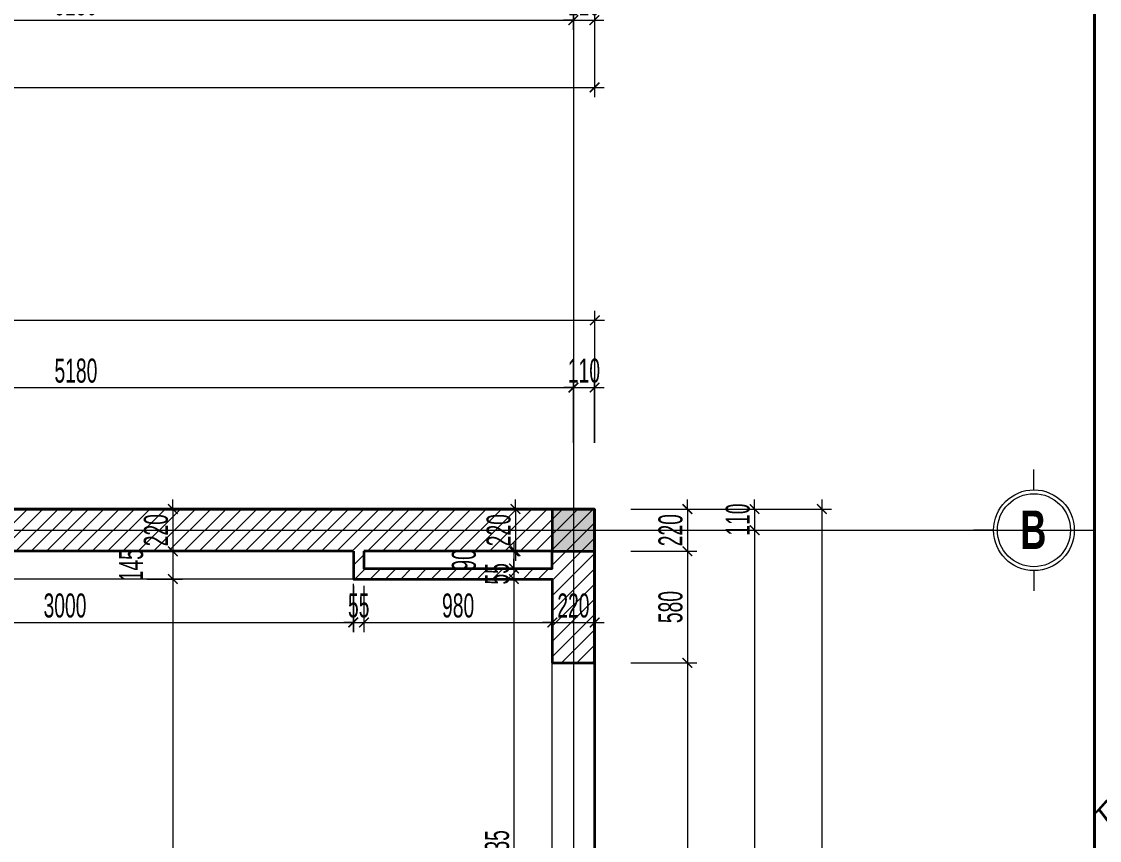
# Model space of a CAD drawing. Header units: millimetres. Extents: x 1336014 to 2939047, y -333549 to -60566.
# Drawn here: x 1459409 to 1465019, y -104304 to -100044 of the extents above; entities that cross this region are included whole.
import ezdxf
from ezdxf.enums import TextEntityAlignment as Align

# ---------------------------------------------------------------- set-up
doc = ezdxf.new("R2010")
doc.units = ezdxf.units.MM
doc.header["$MEASUREMENT"] = 0
doc.linetypes.add('CENTER2', pattern=[1.125, 0.75, -0.125, 0.125, -0.125])
for name, color, linetype, lineweight in [('01.Cut', 255, 'Continuous', 35), ('02.Thay', 145, 'Continuous', 15), ('05.Text', 253, 'Continuous', 18), ('06.betong', 2, 'Continuous', 35), ('08.Dim', 156, 'Continuous', 15), ('09.Hatch', 250, 'Continuous', 5), ('10.truc', 250, 'CENTER2', 20), ('11.Khung bo', 32, 'Continuous', 50)]:
    doc.layers.add(name, color=color, linetype=linetype, lineweight=lineweight)
doc.styles.add('AVANTHB', font='')
doc.styles.add('TT5_Text Dim', font='hoatbif.shx', dxfattribs={"width": 0.6})
doc.styles.add('VnAvantH', font='')
doc.styles.get('AVANTHB').set_extended_font_data('.VnAvantH', bold=True)
doc.styles.get('VnAvantH').set_extended_font_data('.VnAvantH')
doc.dimstyles.new('TT5_Dim 1-50', dxfattribs={"dimscale": 50, "dimtxt": 2.5, "dimasz": 1, "dimexe": 1, "dimexo": 0.5, "dimgap": 0.5, "dimtad": 1, "dimdec": 0, "dimzin": 0, "dimdsep": 46, "dimtxsty": 'TT5_Text Dim', "dimblk": 'ARCHTICK', "dimcen": 0, "dimdle": 1, "dimclrd": 256, "dimclre": 256, "dimclrt": 1, "dimadec": 0, "dimazin": 0, "dimtfac": 0.015, "dimtdec": 0, "dimtix": 1, "dimtmove": 2, "dimatfit": 3, "dimldrblk": 'DOT', "dimfxl": 1, "dimtolj": 1, "dimtzin": 0, "dimlwd": -1, "dimlwe": -1, "dimarcsym": 1})

# ---------------------------------------------------------------- blocks, each defined once
blk = doc.blocks.new('100')
at = {"layer": '11.Khung bo', "const_width": 26.7}
blk.add_lwpolyline([(1860913, -945239.8), (1860913, -916940.1), (1896062.6, -916940.1), (1896062.6, -945239.8)], close=True, dxfattribs=at)
blk.add_lwpolyline([(1860913, -945239.8), (1860913, -916940.1), (1896062.6, -916940.1), (1896062.6, -945239.8)], close=True, dxfattribs=at)
blk.add_lwpolyline([(1860913, -945239.8), (1860913, -916940.1), (1896062.6, -916940.1), (1896062.6, -945239.8)], close=True, dxfattribs=at)
at = {"layer": '05.Text', "style": 'VnAvantH'}
blk.add_text('KTS.lª thÕ trinh', height=197.998, dxfattribs=at).set_placement((1898428.2, -936733.2), align=Align.RIGHT)
blk = doc.blocks.new('DFGFH')
h = blk.add_hatch(color=256)
h.dxf.hatch_style = 1
h.paths.add_polyline_path([(15438.1, 12136.8), (15658.1, 12136.8), (15658.1, 12356.8), (15438.1, 12356.8)])
blk.add_lwpolyline([(15438.1, 12136.8), (15658.1, 12136.8), (15658.1, 12356.8), (15438.1, 12356.8)], close=True)
blk = doc.blocks.new('_ARCHTICK')
at = {"const_width": 0.15}
blk.add_lwpolyline([(-0.5, -0.5), (0.5, 0.5)], dxfattribs=at)
blk = doc.blocks.new('*D446')
at = {"layer": '08.Dim', "transparency": 16777216}
for p, q in [((1463224.2, -102580.2), (1463224.2, -102530.2)), ((1462579.5, -102580.2), (1463274.2, -102580.2)), ((1463224.2, -102580.2), (1463224.2, -102690.2)), ((1462579.5, -102690.2), (1463274.2, -102690.2)), ((1463224.2, -102690.2), (1463224.2, -102740.2))]:
    blk.add_line(p, q, dxfattribs=at)
at = {"layer": 'Defpoints', "color": 0, "transparency": 16777216}
for p in [(1462554.5, -102580.2), (1462554.5, -102690.2), (1463224.2, -102690.2)]:
    blk.add_point(p, dxfattribs=at)
at = {"layer": '08.Dim', "transparency": 16777216, "xscale": 50, "yscale": 50, "zscale": 50}
for p, rotation in [((1463224.2, -102580.2), 270), ((1463224.2, -102690.2), 90)]:
    blk.add_blockref('_ARCHTICK', p, dxfattribs=dict(at, rotation=rotation))
at = {"layer": '08.Dim', "color": 1, "transparency": 16777216, "insert": (1463136.7, -102635.2), "char_height": 125, "attachment_point": 5, "rotation": 90, "style": 'TT5_Text Dim'}
blk.add_mtext('\\A1;110', dxfattribs=at)
blk = doc.blocks.new('_DOT')
blk.add_line((-0.5, 0), (-1, 0))
at = {"const_width": 0.5}
blk.add_lwpolyline([(-0.25, 0, 1), (0.25, 0, 1)], format="xyb", close=True, dxfattribs=at)
blk = doc.blocks.new('*D447')
at = {"layer": '08.Dim', "transparency": 16777216}
for p, q in [((1463224.2, -102640.2), (1463224.2, -106520.2)), ((1462579.5, -102690.2), (1463274.2, -102690.2)), ((1462579.5, -106470.2), (1463274.2, -106470.2))]:
    blk.add_line(p, q, dxfattribs=at)
at = {"layer": 'Defpoints', "color": 0, "transparency": 16777216}
for p in [(1462554.5, -102690.2), (1462554.5, -106470.2), (1463224.2, -106470.2)]:
    blk.add_point(p, dxfattribs=at)
at = {"layer": '08.Dim', "transparency": 16777216, "xscale": 50, "yscale": 50, "zscale": 50}
for p, rotation in [((1463224.2, -102690.2), 90), ((1463224.2, -106470.2), 270)]:
    blk.add_blockref('_ARCHTICK', p, dxfattribs=dict(at, rotation=rotation))
at = {"layer": '08.Dim', "color": 1, "transparency": 16777216, "insert": (1463136.7, -104580.2), "char_height": 125, "attachment_point": 5, "rotation": 90, "style": 'TT5_Text Dim'}
blk.add_mtext('\\A1;3780', dxfattribs=at)
blk = doc.blocks.new('*D449')
at = {"layer": '08.Dim', "transparency": 16777216}
for p, q in [((1463574.2, -102530.2), (1463574.2, -106630.2)), ((1462579.5, -102580.2), (1463624.2, -102580.2)), ((1462579.5, -106580.2), (1463624.2, -106580.2))]:
    blk.add_line(p, q, dxfattribs=at)
at = {"layer": 'Defpoints', "color": 0, "transparency": 16777216}
for p in [(1462554.5, -102580.2), (1462554.5, -106580.2), (1463574.2, -106580.2)]:
    blk.add_point(p, dxfattribs=at)
at = {"layer": '08.Dim', "transparency": 16777216, "xscale": 50, "yscale": 50, "zscale": 50}
for p, rotation in [((1463574.2, -102580.2), 90), ((1463574.2, -106580.2), 270)]:
    blk.add_blockref('_ARCHTICK', p, dxfattribs=dict(at, rotation=rotation))
at = {"layer": '08.Dim', "color": 1, "transparency": 16777216, "insert": (1463486.7, -104580.2), "char_height": 125, "attachment_point": 5, "rotation": 90, "style": 'TT5_Text Dim'}
blk.add_mtext('\\A1;4000', dxfattribs=at)
blk = doc.blocks.new('DANHTRUC')
for p, q in [((980383, -947347), (980383, -947137)), ((979963, -947767), (979753, -947767)), ((980803, -947767), (981013, -947767)), ((980383, -948187), (980383, -948397))]:
    blk.add_line(p, q)
for radius in [420, 380]:
    blk.add_circle((980383, -947767), radius)
blk = doc.blocks.new('*D453')
at = {"layer": '08.Dim', "transparency": 16777216}
for p, q in [((1457101.1, -99749.6), (1457101.1, -100087.1)), ((1462281.1, -99749.6), (1462281.1, -100087.1)), ((1457051.1, -100037.1), (1462331.1, -100037.1))]:
    blk.add_line(p, q, dxfattribs=at)
at = {"layer": 'Defpoints', "color": 0, "transparency": 16777216}
for p in [(1457101.1, -99724.6), (1462281.1, -99724.6), (1462281.1, -100037.1)]:
    blk.add_point(p, dxfattribs=at)
at = {"layer": '08.Dim', "transparency": 16777216, "xscale": 50, "yscale": 50, "zscale": 50, "rotation": 180}
blk.add_blockref('_ARCHTICK', (1457101.1, -100037.1), dxfattribs=at)
at = {"layer": '08.Dim', "transparency": 16777216, "xscale": 50, "yscale": 50, "zscale": 50}
blk.add_blockref('_ARCHTICK', (1462281.1, -100037.1), dxfattribs=at)
at = {"layer": '08.Dim', "color": 1, "transparency": 16777216, "insert": (1459691.1, -99949.6), "char_height": 125, "attachment_point": 5, "style": 'TT5_Text Dim'}
blk.add_mtext('\\A1;5180', dxfattribs=at)
blk = doc.blocks.new('*D455')
at = {"layer": '08.Dim', "transparency": 16777216}
for p, q in [((1462280.1, -99749.6), (1462280.1, -100087.1)), ((1462390.1, -99749.6), (1462390.1, -100087.1)), ((1462280.1, -100037.1), (1462230.1, -100037.1)), ((1462280.1, -100037.1), (1462390.1, -100037.1)), ((1462390.1, -100037.1), (1462440.1, -100037.1))]:
    blk.add_line(p, q, dxfattribs=at)
at = {"layer": 'Defpoints', "color": 0, "transparency": 16777216}
for p in [(1462280.1, -99724.6), (1462390.1, -99724.6), (1462390.1, -100037.1)]:
    blk.add_point(p, dxfattribs=at)
at = {"layer": '08.Dim', "transparency": 16777216, "xscale": 50, "yscale": 50, "zscale": 50}
blk.add_blockref('_ARCHTICK', (1462280.1, -100037.1), dxfattribs=at)
at = {"layer": '08.Dim', "transparency": 16777216, "xscale": 50, "yscale": 50, "zscale": 50, "rotation": 180}
blk.add_blockref('_ARCHTICK', (1462390.1, -100037.1), dxfattribs=at)
at = {"layer": '08.Dim', "color": 1, "transparency": 16777216, "insert": (1462335.1, -99949.6), "char_height": 125, "attachment_point": 5, "style": 'TT5_Text Dim'}
blk.add_mtext('\\A1;110', dxfattribs=at)
blk = doc.blocks.new('*D456')
at = {"layer": '08.Dim', "transparency": 16777216}
for p, q in [((1447391.1, -99749.6), (1447391.1, -100437.1)), ((1462391.1, -99749.6), (1462391.1, -100437.1)), ((1447341.1, -100387.1), (1462441.1, -100387.1))]:
    blk.add_line(p, q, dxfattribs=at)
at = {"layer": 'Defpoints', "color": 0, "transparency": 16777216}
for p in [(1447391.1, -99724.6), (1462391.1, -99724.6), (1462391.1, -100387.1)]:
    blk.add_point(p, dxfattribs=at)
at = {"layer": '08.Dim', "transparency": 16777216, "xscale": 50, "yscale": 50, "zscale": 50, "rotation": 180}
blk.add_blockref('_ARCHTICK', (1447391.1, -100387.1), dxfattribs=at)
at = {"layer": '08.Dim', "transparency": 16777216, "xscale": 50, "yscale": 50, "zscale": 50}
blk.add_blockref('_ARCHTICK', (1462391.1, -100387.1), dxfattribs=at)
at = {"layer": '08.Dim', "color": 1, "transparency": 16777216, "insert": (1455591.1, -100299.6), "char_height": 125, "attachment_point": 5, "style": 'TT5_Text Dim'}
blk.add_mtext('\\A1;15000', dxfattribs=at)
blk = doc.blocks.new('*D459')
at = {"layer": '08.Dim', "transparency": 16777216}
for p, q in [((1457102.1, -102236), (1457102.1, -101898.5)), ((1462282.1, -102236), (1462282.1, -101898.5)), ((1457052.1, -101948.5), (1462332.1, -101948.5))]:
    blk.add_line(p, q, dxfattribs=at)
at = {"layer": 'Defpoints', "color": 0, "transparency": 16777216}
for p in [(1462282.1, -101948.5), (1457102.1, -102261), (1462282.1, -102261)]:
    blk.add_point(p, dxfattribs=at)
at = {"layer": '08.Dim', "transparency": 16777216, "xscale": 50, "yscale": 50, "zscale": 50, "rotation": 180}
blk.add_blockref('_ARCHTICK', (1457102.1, -101948.5), dxfattribs=at)
at = {"layer": '08.Dim', "transparency": 16777216, "xscale": 50, "yscale": 50, "zscale": 50}
blk.add_blockref('_ARCHTICK', (1462282.1, -101948.5), dxfattribs=at)
at = {"layer": '08.Dim', "color": 1, "transparency": 16777216, "insert": (1459692.1, -101861), "char_height": 125, "attachment_point": 5, "style": 'TT5_Text Dim'}
blk.add_mtext('\\A1;5180', dxfattribs=at)
blk = doc.blocks.new('*D461')
at = {"layer": '08.Dim', "transparency": 16777216}
for p, q in [((1462281.1, -102236), (1462281.1, -101898.5)), ((1462391.1, -102236), (1462391.1, -101898.5)), ((1462281.1, -101948.5), (1462231.1, -101948.5)), ((1462281.1, -101948.5), (1462391.1, -101948.5)), ((1462391.1, -101948.5), (1462441.1, -101948.5))]:
    blk.add_line(p, q, dxfattribs=at)
at = {"layer": 'Defpoints', "color": 0, "transparency": 16777216}
for p in [(1462391.1, -101948.5), (1462281.1, -102261), (1462391.1, -102261)]:
    blk.add_point(p, dxfattribs=at)
at = {"layer": '08.Dim', "transparency": 16777216, "xscale": 50, "yscale": 50, "zscale": 50}
blk.add_blockref('_ARCHTICK', (1462281.1, -101948.5), dxfattribs=at)
at = {"layer": '08.Dim', "transparency": 16777216, "xscale": 50, "yscale": 50, "zscale": 50, "rotation": 180}
blk.add_blockref('_ARCHTICK', (1462391.1, -101948.5), dxfattribs=at)
at = {"layer": '08.Dim', "color": 1, "transparency": 16777216, "insert": (1462336.1, -101861), "char_height": 125, "attachment_point": 5, "style": 'TT5_Text Dim'}
blk.add_mtext('\\A1;110', dxfattribs=at)
blk = doc.blocks.new('*D462')
at = {"layer": '08.Dim', "transparency": 16777216}
for p, q in [((1447392.1, -102236), (1447392.1, -101548.5)), ((1462392.1, -102236), (1462392.1, -101548.5)), ((1447342.1, -101598.5), (1462442.1, -101598.5))]:
    blk.add_line(p, q, dxfattribs=at)
at = {"layer": 'Defpoints', "color": 0, "transparency": 16777216}
for p in [(1462392.1, -101598.5), (1447392.1, -102261), (1462392.1, -102261)]:
    blk.add_point(p, dxfattribs=at)
at = {"layer": '08.Dim', "transparency": 16777216, "xscale": 50, "yscale": 50, "zscale": 50, "rotation": 180}
blk.add_blockref('_ARCHTICK', (1447392.1, -101598.5), dxfattribs=at)
at = {"layer": '08.Dim', "transparency": 16777216, "xscale": 50, "yscale": 50, "zscale": 50}
blk.add_blockref('_ARCHTICK', (1462392.1, -101598.5), dxfattribs=at)
at = {"layer": '08.Dim', "color": 1, "transparency": 16777216, "insert": (1455592.1, -101511), "char_height": 125, "attachment_point": 5, "style": 'TT5_Text Dim'}
blk.add_mtext('\\A1;15000', dxfattribs=at)
blk = doc.blocks.new('*D508')
at = {"layer": '08.Dim', "transparency": 16777216}
for p, q in [((1462874.2, -102580.2), (1462874.2, -102530.2)), ((1462579.5, -102580.2), (1462924.2, -102580.2)), ((1462874.2, -102580.2), (1462874.2, -102800.2)), ((1462579.5, -102800.2), (1462924.2, -102800.2)), ((1462874.2, -102800.2), (1462874.2, -102850.2))]:
    blk.add_line(p, q, dxfattribs=at)
at = {"layer": 'Defpoints', "color": 0, "transparency": 16777216}
for p in [(1462554.5, -102580.2), (1462554.5, -102800.2), (1462874.2, -102800.2)]:
    blk.add_point(p, dxfattribs=at)
at = {"layer": '08.Dim', "transparency": 16777216, "xscale": 50, "yscale": 50, "zscale": 50}
for p, rotation in [((1462874.2, -102580.2), 270), ((1462874.2, -102800.2), 90)]:
    blk.add_blockref('_ARCHTICK', p, dxfattribs=dict(at, rotation=rotation))
at = {"layer": '08.Dim', "color": 1, "transparency": 16777216, "insert": (1462786.7, -102690.2), "char_height": 125, "attachment_point": 5, "rotation": 90, "style": 'TT5_Text Dim'}
blk.add_mtext('\\A1;220', dxfattribs=at)
blk = doc.blocks.new('*D509')
at = {"layer": '08.Dim', "transparency": 16777216}
for p, q in [((1462874.2, -102750.2), (1462874.2, -103430.2)), ((1462579.5, -102800.2), (1462924.2, -102800.2)), ((1462579.5, -103380.2), (1462924.2, -103380.2))]:
    blk.add_line(p, q, dxfattribs=at)
at = {"layer": 'Defpoints', "color": 0, "transparency": 16777216}
for p in [(1462554.5, -102800.2), (1462554.5, -103380.2), (1462874.2, -103380.2)]:
    blk.add_point(p, dxfattribs=at)
at = {"layer": '08.Dim', "transparency": 16777216, "xscale": 50, "yscale": 50, "zscale": 50}
for p, rotation in [((1462874.2, -102800.2), 90), ((1462874.2, -103380.2), 270)]:
    blk.add_blockref('_ARCHTICK', p, dxfattribs=dict(at, rotation=rotation))
at = {"layer": '08.Dim', "color": 1, "transparency": 16777216, "insert": (1462786.7, -103090.2), "char_height": 125, "attachment_point": 5, "rotation": 90, "style": 'TT5_Text Dim'}
blk.add_mtext('\\A1;580', dxfattribs=at)
blk = doc.blocks.new('*D510')
at = {"layer": '08.Dim', "transparency": 16777216}
for p, q in [((1462579.5, -103380.2), (1462924.2, -103380.2)), ((1462874.2, -103330.2), (1462874.2, -105830.2)), ((1462579.5, -105780.2), (1462924.2, -105780.2))]:
    blk.add_line(p, q, dxfattribs=at)
at = {"layer": 'Defpoints', "color": 0, "transparency": 16777216}
for p in [(1462554.5, -103380.2), (1462554.5, -105780.2), (1462874.2, -105780.2)]:
    blk.add_point(p, dxfattribs=at)
at = {"layer": '08.Dim', "transparency": 16777216, "xscale": 50, "yscale": 50, "zscale": 50}
for p, rotation in [((1462874.2, -103380.2), 90), ((1462874.2, -105780.2), 270)]:
    blk.add_blockref('_ARCHTICK', p, dxfattribs=dict(at, rotation=rotation))
at = {"layer": '08.Dim', "color": 1, "transparency": 16777216, "insert": (1462786.7, -104580.2), "char_height": 125, "attachment_point": 5, "rotation": 90, "style": 'TT5_Text Dim'}
blk.add_mtext('\\A1;2400', dxfattribs=at)
blk = doc.blocks.new('*D572')
at = {"layer": '08.Dim', "transparency": 16777216}
for p, q in [((1458135.1, -102969.8), (1458135.1, -103220.4)), ((1461135.1, -102969.8), (1461135.1, -103220.4)), ((1458085.1, -103170.4), (1461185.1, -103170.4))]:
    blk.add_line(p, q, dxfattribs=at)
at = {"layer": 'Defpoints', "color": 0, "transparency": 16777216}
for p in [(1458135.1, -102944.8), (1461135.1, -102944.8), (1461135.1, -103170.4)]:
    blk.add_point(p, dxfattribs=at)
at = {"layer": '08.Dim', "transparency": 16777216, "xscale": 50, "yscale": 50, "zscale": 50, "rotation": 180}
blk.add_blockref('_ARCHTICK', (1458135.1, -103170.4), dxfattribs=at)
at = {"layer": '08.Dim', "transparency": 16777216, "xscale": 50, "yscale": 50, "zscale": 50}
blk.add_blockref('_ARCHTICK', (1461135.1, -103170.4), dxfattribs=at)
at = {"layer": '08.Dim', "color": 1, "transparency": 16777216, "insert": (1459635.1, -103082.9), "char_height": 125, "attachment_point": 5, "style": 'TT5_Text Dim'}
blk.add_mtext('\\A1;3000', dxfattribs=at)
blk = doc.blocks.new('*D573')
at = {"layer": '08.Dim', "transparency": 16777216}
for p, q in [((1461136.1, -102979.5), (1461136.1, -103220.4)), ((1461191.1, -102979.5), (1461191.1, -103220.4)), ((1461136.1, -103170.4), (1461086.1, -103170.4)), ((1461136.1, -103170.4), (1461191.1, -103170.4)), ((1461191.1, -103170.4), (1461241.1, -103170.4))]:
    blk.add_line(p, q, dxfattribs=at)
at = {"layer": 'Defpoints', "color": 0, "transparency": 16777216}
for p in [(1461136.1, -102954.5), (1461191.1, -102954.5), (1461191.1, -103170.4)]:
    blk.add_point(p, dxfattribs=at)
at = {"layer": '08.Dim', "transparency": 16777216, "xscale": 50, "yscale": 50, "zscale": 50}
blk.add_blockref('_ARCHTICK', (1461136.1, -103170.4), dxfattribs=at)
at = {"layer": '08.Dim', "transparency": 16777216, "xscale": 50, "yscale": 50, "zscale": 50, "rotation": 180}
blk.add_blockref('_ARCHTICK', (1461191.1, -103170.4), dxfattribs=at)
at = {"layer": '08.Dim', "color": 1, "transparency": 16777216, "insert": (1461163.6, -103082.9), "char_height": 125, "attachment_point": 5, "style": 'TT5_Text Dim'}
blk.add_mtext('\\A1;55', dxfattribs=at)
blk = doc.blocks.new('*D574')
at = {"layer": '08.Dim', "transparency": 16777216}
for p, q in [((1461191.1, -102979.5), (1461191.1, -103220.4)), ((1462171.1, -102979.5), (1462171.1, -103220.4)), ((1461141.1, -103170.4), (1462221.1, -103170.4))]:
    blk.add_line(p, q, dxfattribs=at)
at = {"layer": 'Defpoints', "color": 0, "transparency": 16777216}
for p in [(1461191.1, -102954.5), (1462171.1, -102954.5), (1462171.1, -103170.4)]:
    blk.add_point(p, dxfattribs=at)
at = {"layer": '08.Dim', "transparency": 16777216, "xscale": 50, "yscale": 50, "zscale": 50, "rotation": 180}
blk.add_blockref('_ARCHTICK', (1461191.1, -103170.4), dxfattribs=at)
at = {"layer": '08.Dim', "transparency": 16777216, "xscale": 50, "yscale": 50, "zscale": 50}
blk.add_blockref('_ARCHTICK', (1462171.1, -103170.4), dxfattribs=at)
at = {"layer": '08.Dim', "color": 1, "transparency": 16777216, "insert": (1461681.1, -103082.9), "char_height": 125, "attachment_point": 5, "style": 'TT5_Text Dim'}
blk.add_mtext('\\A1;980', dxfattribs=at)
blk = doc.blocks.new('*D575')
at = {"layer": '08.Dim', "transparency": 16777216}
for p, q in [((1462171.1, -103037), (1462171.1, -103220.4)), ((1462391.1, -103048.6), (1462391.1, -103220.4)), ((1462171.1, -103170.4), (1462121.1, -103170.4)), ((1462171.1, -103170.4), (1462391.1, -103170.4)), ((1462391.1, -103170.4), (1462441.1, -103170.4))]:
    blk.add_line(p, q, dxfattribs=at)
at = {"layer": 'Defpoints', "color": 0, "transparency": 16777216}
for p in [(1462171.1, -103012), (1462391.1, -103023.6), (1462391.1, -103170.4)]:
    blk.add_point(p, dxfattribs=at)
at = {"layer": '08.Dim', "transparency": 16777216, "xscale": 50, "yscale": 50, "zscale": 50}
blk.add_blockref('_ARCHTICK', (1462171.1, -103170.4), dxfattribs=at)
at = {"layer": '08.Dim', "transparency": 16777216, "xscale": 50, "yscale": 50, "zscale": 50, "rotation": 180}
blk.add_blockref('_ARCHTICK', (1462391.1, -103170.4), dxfattribs=at)
at = {"layer": '08.Dim', "color": 1, "transparency": 16777216, "insert": (1462281.1, -103082.9), "char_height": 125, "attachment_point": 5, "style": 'TT5_Text Dim'}
blk.add_mtext('\\A1;220', dxfattribs=at)
blk = doc.blocks.new('*D342')
at = {"layer": '08.Dim', "transparency": 16777216}
for p, q in [((1461979.7, -102580.2), (1461979.7, -102530.2)), ((1462094, -102580.2), (1461929.7, -102580.2)), ((1461979.7, -102580.2), (1461979.7, -102800.2)), ((1462094, -102800.2), (1461929.7, -102800.2)), ((1461979.7, -102800.2), (1461979.7, -102850.2))]:
    blk.add_line(p, q, dxfattribs=at)
at = {"layer": 'Defpoints', "color": 0, "transparency": 16777216}
for p in [(1462119, -102580.2), (1461979.7, -102800.2), (1462119, -102800.2)]:
    blk.add_point(p, dxfattribs=at)
at = {"layer": '08.Dim', "transparency": 16777216, "xscale": 50, "yscale": 50, "zscale": 50}
for p, rotation in [((1461979.7, -102580.2), 270), ((1461979.7, -102800.2), 90)]:
    blk.add_blockref('_ARCHTICK', p, dxfattribs=dict(at, rotation=rotation))
at = {"layer": '08.Dim', "color": 1, "transparency": 16777216, "insert": (1461892.2, -102690.2), "char_height": 125, "attachment_point": 5, "rotation": 90, "style": 'TT5_Text Dim'}
blk.add_mtext('\\A1;220', dxfattribs=at)
blk = doc.blocks.new('*D343')
at = {"layer": '08.Dim', "transparency": 16777216}
for p, q in [((1461971.8, -102750.2), (1461971.8, -102939.8)), ((1462087.2, -102800.2), (1461921.8, -102800.2)), ((1462077.4, -102889.8), (1461921.8, -102889.8))]:
    blk.add_line(p, q, dxfattribs=at)
at = {"layer": 'Defpoints', "color": 0, "transparency": 16777216}
for p in [(1462112.2, -102800.2), (1461971.8, -102889.8), (1462102.4, -102889.8)]:
    blk.add_point(p, dxfattribs=at)
at = {"layer": '08.Dim', "transparency": 16777216, "xscale": 50, "yscale": 50, "zscale": 50}
for p, rotation in [((1461971.8, -102800.2), 90), ((1461971.8, -102889.8), 270)]:
    blk.add_blockref('_ARCHTICK', p, dxfattribs=dict(at, rotation=rotation))
at = {"layer": '08.Dim', "color": 1, "transparency": 16777216, "insert": (1461711.7, -102845), "char_height": 125, "attachment_point": 5, "rotation": 90, "style": 'TT5_Text Dim'}
blk.add_mtext('\\A1;90', dxfattribs=at)
blk = doc.blocks.new('*D344')
at = {"layer": '08.Dim', "transparency": 16777216}
for p, q in [((1461971.5, -102889.8), (1461971.5, -102839.8)), ((1462077.4, -102889.8), (1461921.5, -102889.8)), ((1461971.5, -102889.8), (1461971.5, -102944.8)), ((1462071.4, -102944.8), (1461921.5, -102944.8)), ((1461971.5, -102944.8), (1461971.5, -102994.8))]:
    blk.add_line(p, q, dxfattribs=at)
at = {"layer": 'Defpoints', "color": 0, "transparency": 16777216}
for p in [(1462102.4, -102889.8), (1461971.5, -102944.8), (1462096.4, -102944.8)]:
    blk.add_point(p, dxfattribs=at)
at = {"layer": '08.Dim', "transparency": 16777216, "xscale": 50, "yscale": 50, "zscale": 50}
for p, rotation in [((1461971.5, -102889.8), 270), ((1461971.5, -102944.8), 90)]:
    blk.add_blockref('_ARCHTICK', p, dxfattribs=dict(at, rotation=rotation))
at = {"layer": '08.Dim', "color": 1, "transparency": 16777216, "insert": (1461884, -102917.3), "char_height": 125, "attachment_point": 5, "rotation": 90, "style": 'TT5_Text Dim'}
blk.add_mtext('\\A1;55', dxfattribs=at)
blk = doc.blocks.new('*D345')
at = {"layer": '08.Dim', "transparency": 16777216}
for p, q in [((1461971.5, -102894.8), (1461971.5, -105830.2)), ((1462071.4, -102944.8), (1461921.5, -102944.8)), ((1462146.1, -105780.2), (1461921.5, -105780.2))]:
    blk.add_line(p, q, dxfattribs=at)
at = {"layer": 'Defpoints', "color": 0, "transparency": 16777216}
for p in [(1462096.4, -102944.8), (1461971.5, -105780.2), (1462171.1, -105780.2)]:
    blk.add_point(p, dxfattribs=at)
at = {"layer": '08.Dim', "transparency": 16777216, "xscale": 50, "yscale": 50, "zscale": 50}
for p, rotation in [((1461971.5, -102944.8), 90), ((1461971.5, -105780.2), 270)]:
    blk.add_blockref('_ARCHTICK', p, dxfattribs=dict(at, rotation=rotation))
at = {"layer": '08.Dim', "color": 1, "transparency": 16777216, "insert": (1461884, -104362.5), "char_height": 125, "attachment_point": 5, "rotation": 90, "style": 'TT5_Text Dim'}
blk.add_mtext('\\A1;2835', dxfattribs=at)
blk = doc.blocks.new('*D645')
at = {"layer": '08.Dim', "transparency": 16777216}
for p, q in [((1460196.3, -102580.2), (1460196.3, -102530.2)), ((1460067.3, -102580.2), (1460246.3, -102580.2)), ((1460196.3, -102580.2), (1460196.3, -102800.2)), ((1460067.3, -102800.2), (1460246.3, -102800.2)), ((1460196.3, -102800.2), (1460196.3, -102850.2))]:
    blk.add_line(p, q, dxfattribs=at)
at = {"layer": 'Defpoints', "color": 0, "transparency": 16777216}
for p in [(1460042.3, -102580.2), (1460042.3, -102800.2), (1460196.3, -102800.2)]:
    blk.add_point(p, dxfattribs=at)
at = {"layer": '08.Dim', "transparency": 16777216, "xscale": 50, "yscale": 50, "zscale": 50}
for p, rotation in [((1460196.3, -102580.2), 270), ((1460196.3, -102800.2), 90)]:
    blk.add_blockref('_ARCHTICK', p, dxfattribs=dict(at, rotation=rotation))
at = {"layer": '08.Dim', "color": 1, "transparency": 16777216, "insert": (1460108.8, -102690.2), "char_height": 125, "attachment_point": 5, "rotation": 90, "style": 'TT5_Text Dim'}
blk.add_mtext('\\A1;220', dxfattribs=at)
blk = doc.blocks.new('*D646')
at = {"layer": '08.Dim', "transparency": 16777216}
for p, q in [((1460196.3, -102750.2), (1460196.3, -102994.8)), ((1460067.3, -102800.2), (1460246.3, -102800.2)), ((1460067.3, -102944.8), (1460246.3, -102944.8))]:
    blk.add_line(p, q, dxfattribs=at)
at = {"layer": 'Defpoints', "color": 0, "transparency": 16777216}
for p in [(1460042.3, -102800.2), (1460042.3, -102944.8), (1460196.3, -102944.8)]:
    blk.add_point(p, dxfattribs=at)
at = {"layer": '08.Dim', "transparency": 16777216, "xscale": 50, "yscale": 50, "zscale": 50}
for p, rotation in [((1460196.3, -102800.2), 90), ((1460196.3, -102944.8), 270)]:
    blk.add_blockref('_ARCHTICK', p, dxfattribs=dict(at, rotation=rotation))
at = {"layer": '08.Dim', "color": 1, "transparency": 16777216, "insert": (1459979.8, -102872.5), "char_height": 125, "attachment_point": 5, "rotation": 90, "style": 'TT5_Text Dim'}
blk.add_mtext('\\A1;145', dxfattribs=at)
blk = doc.blocks.new('*D683')
at = {"layer": '08.Dim', "transparency": 16777216}
for p, q in [((1460196.3, -102894.8), (1460196.3, -106410.2)), ((1460060.6, -102944.8), (1460246.3, -102944.8)), ((1460060.6, -106360.2), (1460246.3, -106360.2))]:
    blk.add_line(p, q, dxfattribs=at)
at = {"layer": 'Defpoints', "color": 0, "transparency": 16777216}
for p in [(1460035.6, -102944.8), (1460035.6, -106360.2), (1460196.3, -106360.2)]:
    blk.add_point(p, dxfattribs=at)
at = {"layer": '08.Dim', "transparency": 16777216, "xscale": 50, "yscale": 50, "zscale": 50}
for p, rotation in [((1460196.3, -102944.8), 90), ((1460196.3, -106360.2), 270)]:
    blk.add_blockref('_ARCHTICK', p, dxfattribs=dict(at, rotation=rotation))
at = {"layer": '08.Dim', "color": 1, "transparency": 16777216, "insert": (1460108.8, -104652.5), "char_height": 125, "attachment_point": 5, "rotation": 90, "style": 'TT5_Text Dim'}
blk.add_mtext('\\A1;3415', dxfattribs=at)

msp = doc.modelspace()

# ---------------------------------------------------------------- hatches: boundary and pattern name
at = {"layer": '09.Hatch', "ltscale": 50}
h = msp.add_hatch(dxfattribs=at)
h.set_pattern_fill('TUONGXAY', color=256, scale=450, style=0)
h.set_pattern_definition([(45, (907983.08, -82076.24), (-39.7747564, 39.7747564), [])])
h.paths.add_polyline_path([(1447391.1, -102580.2), (1447391.1, -102800.2), (1447391.1, -103305), (1447611.1, -103305), (1447611.1, -102800.2), (1452130.1, -102800.2), (1452130.1, -105430.2), (1452770.1, -105430.2), (1452770.1, -105320.2), (1452240.1, -105320.2), (1452240.1, -102800.2), (1453520.1, -102800.2), (1453520.1, -105430.2), (1453630.1, -105430.2), (1453630.1, -102800.2), (1456990.1, -102800.2), (1456990.1, -102944.8), (1458135.1, -102944.8), (1458135.1, -102800.2), (1461136.1, -102800.2), (1461136.1, -102944.8), (1462171.1, -102944.8), (1462171.1, -103380.2), (1462391.1, -103380.2), (1462391.1, -102580.2)])
h.paths.add_polyline_path([(1457102.1, -102800.2), (1458080.1, -102800.2), (1458080.1, -102889.8), (1457102.1, -102889.8)], flags=16)
h.paths.add_polyline_path([(1461191.1, -102800.2), (1462171.1, -102800.2), (1462171.1, -102889.8), (1461191.1, -102889.8)], flags=16)

# ---------------------------------------------------------------- linework, layer by layer
at = {"layer": '01.Cut'}
msp.add_lwpolyline([(1446491.1, -102580.2), (1462391.1, -102580.2), (1462391.1, -106580.2), (1446491.1, -106580.2)], close=True, dxfattribs=at)
for points in [[(1462391.1, -102580.2), (1447391.1, -102580.2), (1447391.1, -102800.2)], [(1462391.1, -103380.2), (1462391.1, -102580.2)], [(1461136.1, -102800.2), (1458135.1, -102800.2)], [(1461136.1, -102800.2), (1461136.1, -102944.8), (1462171.1, -102944.8)], [(1461191.1, -102800.2), (1461191.1, -102889.8), (1462171.1, -102889.8), (1462171.1, -102800.2), (1461191.1, -102800.2)], [(1461136.1, -102944.8), (1462171.1, -102944.8), (1462171.1, -103380.2)], [(1462171.1, -103380.2), (1462391.1, -103380.2)]]:
    msp.add_lwpolyline(points, dxfattribs=at)
at = {"layer": '02.Thay'}
for points in [[(1458135.1, -102800.2), (1461136.1, -102800.2), (1461136.1, -102944.8), (1458135.1, -102944.8)], [(1462171.1, -103380.2), (1462391.1, -103380.2), (1462391.1, -105780.2), (1462171.1, -105780.2)]]:
    msp.add_lwpolyline(points, close=True, dxfattribs=at)
at = {"layer": '10.truc'}
for p, q in [((1462281.1, -92334.4), (1462281.1, -109314.2)), ((1444203.1, -102690.2), (1464992.9, -102690.2))]:
    msp.add_line(p, q, dxfattribs=at)

# ---------------------------------------------------------------- block references
at = {"layer": '05.Text'}
for name, p, xscale, yscale, zscale in [('100', (327355.3, 457829.7), 0.6, 0.6, 0.6), ('DANHTRUC', (974486.2, 371193.1), 0.5, 0.5, 0.5)]:
    msp.add_blockref(name, p, dxfattribs=dict(at, xscale=xscale, yscale=yscale, zscale=zscale))
at = {"layer": '06.betong'}
msp.add_blockref('DFGFH', (1446733, -114936.9), dxfattribs=at)

# ---------------------------------------------------------------- texts
at = {"layer": '05.Text', "style": 'AVANTHB', "width": 0.7}
msp.add_text('B', height=200, dxfattribs=at).set_placement((1464607.1, -102787.9))

# ---------------------------------------------------------------- dimensions: what is measured, and where the dimension line sits
at = {"layer": '08.Dim'}
for base, p1, p2, picture, middle in [((1462391.1, -100387.1), (1447391.1, -99724.6), (1462391.1, -99724.6), '*D456', (1455591.1, -100299.6)), ((1462392.1, -101598.5), (1447392.1, -102261), (1462392.1, -102261), '*D462', (1455592.1, -101511))]:
    dim = msp.add_linear_dim(base=base, p1=p1, p2=p2, dimstyle='TT5_Dim 1-50', dxfattribs=at)
    dim.commit()
    dim.dimension.update_dxf_attribs({"geometry": picture, "text_midpoint": middle, "dimtype": 160})
for base, p1, p2, picture, middle in [((1462281.1, -100037.1), (1457101.1, -99724.6), (1462281.1, -99724.6), '*D453', (1459691.1, -99949.6)), ((1462390.1, -100037.1), (1462280.1, -99724.6), (1462390.1, -99724.6), '*D455', (1462335.1, -99949.6)), ((1462282.1, -101948.5), (1457102.1, -102261), (1462282.1, -102261), '*D459', (1459692.1, -101861)), ((1462391.1, -101948.5), (1462281.1, -102261), (1462391.1, -102261), '*D461', (1462336.1, -101861)), ((1461135.1, -103170.4), (1458135.1, -102944.8), (1461135.1, -102944.8), '*D572', (1459635.1, -103082.9)), ((1461191.1, -103170.4), (1461136.1, -102954.5), (1461191.1, -102954.5), '*D573', (1461163.6, -103082.9)), ((1462171.1, -103170.4), (1461191.1, -102954.5), (1462171.1, -102954.5), '*D574', (1461681.1, -103082.9)), ((1462391.1, -103170.4), (1462171.1, -103012), (1462391.1, -103023.6), '*D575', (1462281.1, -103082.9))]:
    dim = msp.add_linear_dim(base=base, p1=p1, p2=p2, dimstyle='TT5_Dim 1-50', dxfattribs=at)
    dim.commit()
    dim.dimension.update_dxf_attribs({"geometry": picture, "text_midpoint": middle})
for base, p1, p2, picture, middle in [((1460196.3, -102800.2), (1460042.3, -102580.2), (1460042.3, -102800.2), '*D645', (1460108.8, -102690.2)), ((1461979.7, -102800.2), (1462119, -102580.2), (1462119, -102800.2), '*D342', (1461892.2, -102690.2)), ((1463224.2, -102690.2), (1462554.5, -102580.2), (1462554.5, -102690.2), '*D446', (1463136.7, -102635.2)), ((1463574.2, -106580.2), (1462554.5, -102580.2), (1462554.5, -106580.2), '*D449', (1463486.7, -104580.2)), ((1462874.2, -102800.2), (1462554.5, -102580.2), (1462554.5, -102800.2), '*D508', (1462786.7, -102690.2)), ((1463224.2, -106470.2), (1462554.5, -102690.2), (1462554.5, -106470.2), '*D447', (1463136.7, -104580.2)), ((1462874.2, -103380.2), (1462554.5, -102800.2), (1462554.5, -103380.2), '*D509', (1462786.7, -103090.2)), ((1461971.5, -102944.8), (1462102.4, -102889.8), (1462096.4, -102944.8), '*D344', (1461884, -102917.3)), ((1460196.3, -106360.2), (1460035.6, -102944.8), (1460035.6, -106360.2), '*D683', (1460108.8, -104652.5)), ((1461971.5, -105780.2), (1462096.4, -102944.8), (1462171.1, -105780.2), '*D345', (1461884, -104362.5)), ((1462874.2, -105780.2), (1462554.5, -103380.2), (1462554.5, -105780.2), '*D510', (1462786.7, -104580.2))]:
    dim = msp.add_linear_dim(base=base, p1=p1, p2=p2, angle=90, dimstyle='TT5_Dim 1-50', dxfattribs=at)
    dim.commit()
    dim.dimension.update_dxf_attribs({"geometry": picture, "text_midpoint": middle})
for base, p1, p2, picture, middle in [((1460196.3, -102944.8), (1460042.3, -102800.2), (1460042.3, -102944.8), '*D646', (1459979.8, -102872.5)), ((1461971.8, -102889.8), (1462112.2, -102800.2), (1462102.4, -102889.8), '*D343', (1461711.7, -102845))]:
    dim = msp.add_linear_dim(base=base, p1=p1, p2=p2, angle=90, dimstyle='TT5_Dim 1-50', dxfattribs=at)
    dim.commit()
    dim.dimension.update_dxf_attribs({"geometry": picture, "text_midpoint": middle, "dimtype": 160})

doc.saveas('drawing.dxf')
